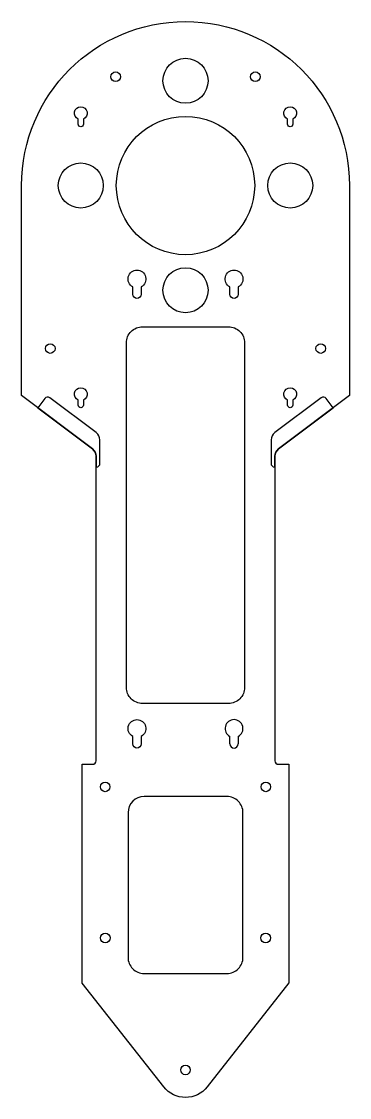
# Model space of a CAD drawing. Header units: millimetres. Extents: x -102 to 102, y -653 to 16.
import ezdxf

# ---------------------------------------------------------------- set-up
doc = ezdxf.new("R2010")
doc.units = ezdxf.units.MM
doc.header["$MEASUREMENT"] = 0

msp = doc.modelspace()

# ---------------------------------------------------------------- linework, layer by layer
for p, q in [((27.57, -433.11), (27.57, -428.5)), ((32.75, -428.5), (32.75, -433.11))]:
    msp.add_line(p, q)
for points in [[(-55.57, -443.56), (-55.57, -254.33, 0.218694), (-57.82, -249.81), (-101.93, -216.58), (-101.93, -86.08, -1), (101.93, -86.08), (101.93, -216.58), (57.82, -249.81, 0.218694), (55.57, -254.33), (55.57, -443.56, 0.414198), (57.82, -445.81), (64.14, -445.81), (64.14, -581.7), (13.5, -646.31, -0.486636), (-13.49, -646.31), (-64.14, -581.75), (-64.14, -445.82), (-57.82, -445.82, 0.412612)], [(-63.5, -47.98, -1), (-66.67, -47.98), (-66.67, -44.84, -4.832435), (-63.5, -44.84)], [(66.68, -47.98, -1), (63.5, -47.98), (63.5, -44.84, -4.832435), (66.68, -44.84)], [(-32.75, -149.1, -4.047022), (-27.57, -149.1), (-27.57, -153.71, -1), (-32.75, -153.71)], [(32.75, -153.71, -1), (27.57, -153.71), (27.57, -149.1, -4.047022), (32.75, -149.1)], [(-36.73, -183.87, -0.414214), (-26.73, -173.87), (26.73, -173.87, -0.414214), (36.73, -183.87), (36.73, -398.02, -0.414214), (26.73, -408.02), (-26.73, -408.02, -0.414214), (-36.73, -398.02)], [(-63.5, -222.6, -1), (-66.67, -222.6), (-66.67, -219.47, -4.832435), (-63.5, -219.47)], [(66.68, -222.6, -1), (63.5, -222.6), (63.5, -219.47, -4.832435), (66.68, -219.47)], [(-55.57, -254.33), (-55.57, -261.04), (-55.43, -261.04, 0.414214), (-53.18, -258.79), (-53.18, -244.2, 0.215248), (-55.43, -239.68), (-84.25, -217.97, 0.414207), (-87.4, -218.42), (-91.78, -224.23), (-57.82, -249.81, -0.218694)], [(55.57, -261.04), (55.57, -254.33, -0.218694), (57.82, -249.81), (91.78, -224.23), (87.4, -218.42, 0.414207), (84.25, -217.97), (55.43, -239.68, 0.215248), (53.18, -244.2), (53.18, -258.79, 0.414214), (55.43, -261.04)], [(-32.75, -428.5, -4.047022), (-27.57, -428.5), (-27.57, -433.11, -1), (-32.75, -433.11)], [(-35.73, -475.82), (-35.73, -565.81, 0.414214), (-25.73, -575.81), (25.73, -575.81, 0.414214), (35.73, -565.81), (35.73, -475.82, 0.414215), (25.73, -465.82), (-25.73, -465.82, 0.414213)]]:
    msp.add_lwpolyline(points, format="xyb", close=True)
for centre, radius in [((0, -20.99), 14), ((-43.44, -18.49), 3), ((43.44, -18.49), 3), ((0, -86.08), 43), ((-65.09, -86.08), 14), ((65.09, -86.08), 14), ((0, -151.17), 14), ((-84.07, -187.38), 3), ((84.07, -187.38), 3), ((-49.93, -459.82), 3), ((49.93, -459.82), 3), ((-49.89, -553.75), 3), ((49.88, -553.75), 3), ((0, -635.73), 3)]:
    msp.add_circle(centre, radius)
for centre, radius, start, end in [((30.16, -423.58), 5.56, -62.24101, 242.24101), ((30.16, -433.11), 2.59, -180, 0)]:
    msp.add_arc(centre, radius, start, end)

doc.saveas('drawing.dxf')
